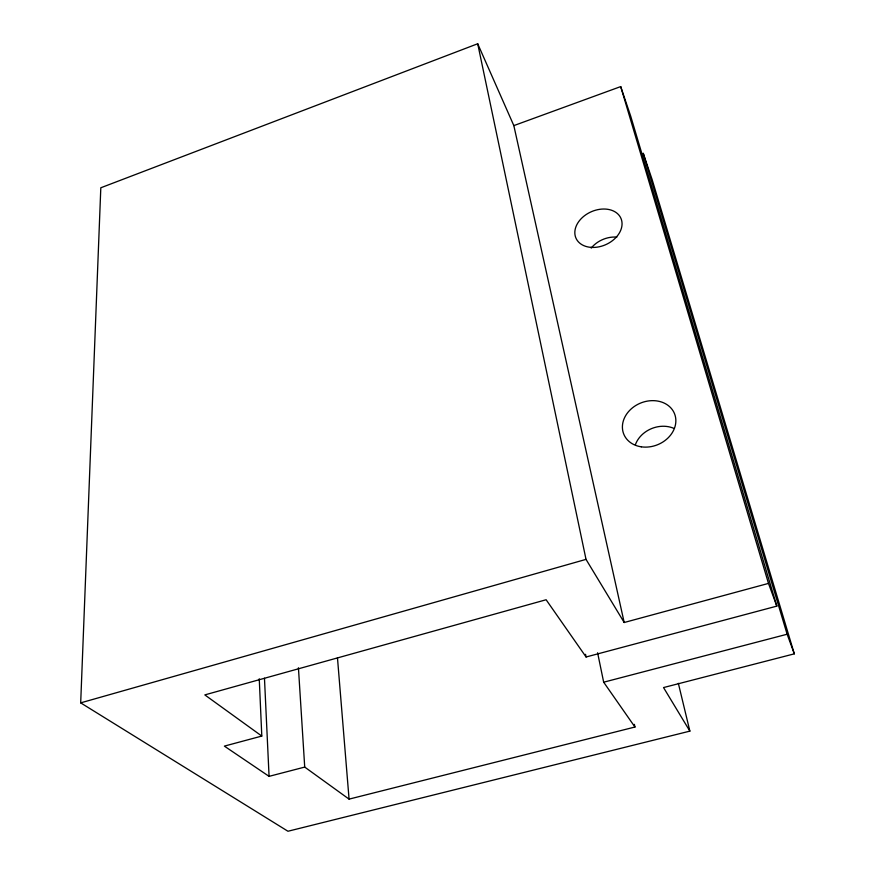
<?xml version="1.0" encoding="UTF-8"?>
<svg xmlns="http://www.w3.org/2000/svg" width="875" height="875" viewBox="0 0 875 875"><rect width="100%" height="100%" fill="white"/><g stroke="black" fill="none" stroke-linecap="round" stroke-linejoin="round"><path stroke-width="1.31" d="M678.344 683.309L689.872 731.128L287.962 831.25L80.686 702.866L100.811 187.775L477.706 43.75L513.833 125.606L624.192 622.508L768.48 583.406L776.814 606.123L586.086 656.994L546.12 599.747L204.816 694.903L261.8 736.072L259.252 678.781M513.833 125.606L620.703 86.592L630.667 116.058L776.814 606.123M80.686 702.866L586.02 559.377L624.192 622.508M261.8 736.072L224.361 746.112L269.073 776.355L304.719 767.08L349.07 799.127L634.955 727.027L634.375 724.358M597.603 652.772L603.673 682.205L787.128 634.233L794.314 653.844L663.534 687.564L689.872 731.128M603.673 682.205L634.955 727.027M794.314 653.844L652.116 179.506L643.213 153.18L787.128 634.233M620.703 86.592L768.48 583.406M477.706 43.75L586.02 559.377M585.55 654.325L586.086 656.994M337.466 657.738L349.07 799.127M298.43 667.756L304.719 767.08M264.469 678.213L269.073 776.355M591.194 248.095A23.931 17.828 -23.5 0 1 616.842 237.125M635.381 444.719A26.556 22.17 -21.4 0 1 673.881 428.367M591.019 247.373A24.577 17.981 -23.9 0 0 621.567 220.128A24.577 17.981 -23.9 0 0 582.739 217.186A24.577 17.981 -23.9 0 0 591.019 247.373M641.266 446.819A27.355 22.498 -22 0 0 675.183 415.669A27.355 22.498 -22 0 0 630.941 409.15A27.355 22.498 -22 0 0 641.266 446.819"/></g></svg>
